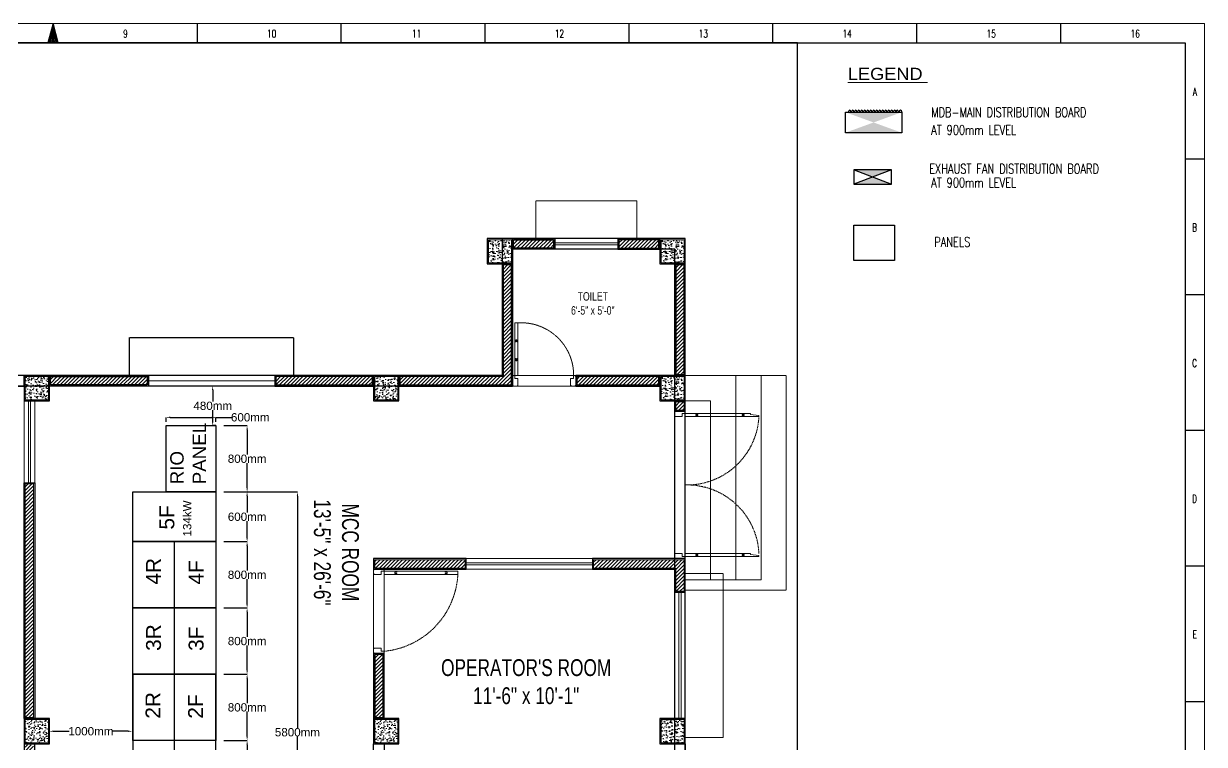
# Model space of a CAD drawing. Header units: inches. Extents: x -407333 to 282818, y 3392 to 167410.
# Drawn here: x -93995 to -79750, y 14336 to 23033 of the extents above; entities that cross this region are included whole.
import ezdxf

# ---------------------------------------------------------------- set-up
doc = ezdxf.new("R2010")
doc.units = ezdxf.units.IN
doc.header["$MEASUREMENT"] = 0
for name, pattern in [('DASH', [0.35, 0.25, -0.1]), ('DASHED', [0.75, 0.5, -0.25]), ('PHANTOMX2', [5, 2.5, -0.5, 0.5, -0.5, 0.5, -0.5])]:
    doc.linetypes.add(name, pattern=pattern)
doc.layers.get('Defpoints').update_dxf_attribs({"lineweight": 0})
for name, color, linetype in [('COLLUM', 1, 'Continuous'), ('Dimensions', 7, 'Continuous'), ('Panels', 1, 'Continuous'), ('TEG BORDER', 7, 'Continuous'), ('wall 05', 3, 'Continuous')]:
    doc.layers.add(name, color=color, linetype=linetype)
for name, color, linetype, lineweight in [('dim-8', 18, 'Continuous', 15), ('DOOR', 115, 'Continuous', 15), ('E-Legend', 7, 'Continuous', 30), ('E-MDB', 1, 'Continuous', 30), ('Glass', 142, 'Continuous', 9), ('grid', 9, 'Continuous', 13), ('HACTH', 8, 'Continuous', 9), ('Parapet', 6, 'Continuous', 15), ('Plaster Line', 5, 'Continuous', 15), ('Stair', 86, 'Continuous', 18), ('Sunshed', 5, 'Continuous', 15), ('WINDOW', 140, 'Continuous', 9)]:
    doc.layers.add(name, color=color, linetype=linetype, lineweight=lineweight)
doc.styles.get("Standard").update_dxf_attribs({"font": 'arial.ttf'})
doc.styles.add('Swiss721', font='swisscl.ttf')
doc.styles.add('TAVE1', font='ROMANS.shx', dxfattribs={"width": 0.75})
doc.styles.add('TEG BORDER', font='txt_qlt.shx', dxfattribs={"width": 0.7, "bigfont": 'hztxt.shx'})
doc.styles.add('TIMES', font='ARIALN.TTF')
doc.dimstyles.get("Standard").update_dxf_attribs({"dimtxt": 100, "dimasz": 50, "dimexe": 0.18, "dimexo": 0.0625, "dimgap": 0.09, "dimtad": 0, "dimtih": 1, "dimtoh": 1, "dimdec": 0, "dimzin": 0, "dimdsep": 46, "dimtxsty": 'Standard', "dimcen": 0.09, "dimadec": 0, "dimazin": 0, "dimtfac": 1, "dimtdec": 0, "dimtofl": 0, "dimtmove": 0, "dimatfit": 3, "dimfxl": 1, "dimtolj": 1, "dimtzin": 0, "dimarcsym": 0})
pattern_1 = [(45, (-3648009.076, -4345395.496), (-22.4506403, 22.4506403), [])]

# ---------------------------------------------------------------- blocks, each defined once
blk = doc.blocks.new('A$C0AFB10A6')
at = {"layer": 'Defpoints'}
for points in [[(0.25, 72), (0.25, 71.75), (0, 71.75), (0, 72)], [(5, 72), (5, 71.75), (4.75, 71.75), (4.75, 72)], [(0.25, 2), (0.25, 2.25), (0, 2.25), (0, 2)], [(5, 2), (5, 2.25), (4.75, 2.25), (4.75, 2)]]:
    blk.add_lwpolyline(points, close=True, dxfattribs=at)
at = {"layer": 'DOOR'}
for points in [[(5, 71), (3.5, 71), (3.5, 69.5), (0.25, 69.5), (0.25, 69.75), (0, 69.75), (0, 71.75), (0.25, 71.75), (0.25, 72), (4.75, 72), (4.75, 71.75), (5, 71.75), (5, 71)], [(10, 70.25), (10, 70), (11, 70), (11, 69.5), (5, 69.5), (5, 71), (11, 71), (11, 70.5), (10, 70.5), (10, 70.25), (10, 70.5), (11, 70.5), (11, 71), (32, 71), (32, 70.5), (33, 70.5), (33, 70), (32, 70), (32, 69.5), (11, 69.5), (40, 69.5), (40, 70), (35.99, 70.5), (35.99, 71), (32, 71)], [(5, 3), (3.5, 3), (3.5, 4.5), (0.25, 4.5), (0.25, 4.25), (0, 4.25), (0, 2.25), (0.25, 2.25), (0.25, 2), (4.75, 2), (4.75, 2.25), (5, 2.25), (5, 3)], [(10, 3.75), (10, 3.5), (11, 3.5), (11, 3), (5, 3), (5, 4.5), (11, 4.5), (11, 4), (10, 4), (10, 3.75), (10, 4), (11, 4), (11, 4.5), (32, 4.5), (32, 4), (33, 4), (33, 3.5), (32, 3.5), (32, 3), (11, 3), (40, 3), (40, 3.5), (35.99, 4), (35.99, 4.5), (32, 4.5)]]:
    blk.add_lwpolyline(points, dxfattribs=at)
at = {"layer": 'DOOR', "linetype": 'DASHED', "lineweight": 0}
for centre, start, end in [((5.83, 71.2), 268.6039, 357.1539), ((5.83, 2.8), 2.8461, 91.3961)]:
    blk.add_arc(centre, 34.21, start, end, dxfattribs=at)
at = {"layer": 'HACTH', "lineweight": 0, "ltscale": 10}
for p, q in [((0, 3.03), (0, 69.75)), ((5, 3), (5, 71))]:
    blk.add_line(p, q, dxfattribs=at)
blk = doc.blocks.new('A$C5AAA0143')
at = {"layer": 'Defpoints'}
for points in [[(-39.75, 5), (-40, 5), (-40, 4.75), (-39.75, 4.75)], [(-39.75, 0.25), (-40, 0.25), (-40, 0), (-39.75, 0)], [(0, 5), (-0.25, 5), (-0.25, 4.75), (0, 4.75)], [(0, 0.25), (-0.25, 0.25), (-0.25, 0), (0, 0)]]:
    blk.add_lwpolyline(points, close=True, dxfattribs=at)
at = {"layer": 'DOOR'}
for points in [[(-1.75, 10), (-2, 10), (-2, 11), (-2.5, 11), (-2.5, 5), (-1, 5), (-1, 11), (-1.5, 11), (-1.5, 10), (-1.75, 10), (-1.5, 10), (-1.5, 11), (-1, 11), (-1, 33.99), (-1.5, 33.99), (-1.5, 34.99), (-2, 34.99), (-2, 33.99), (-2.5, 33.99), (-2.5, 11), (-2.5, 39.99), (-1, 39.99), (-1, 33.99)], [(-39, 5), (-39, 3.5), (-37.5, 3.5), (-37.5, 0.25), (-37.75, 0.25), (-37.75, 0), (-39.75, 0), (-39.75, 0.25), (-40, 0.25), (-40, 4.75), (-39.75, 4.75), (-39.75, 5), (-39, 5)], [(-1, 5), (-1, 3.5), (-2.5, 3.5), (-2.5, 0.25), (-2.25, 0.25), (-2.25, 0), (-0.25, 0), (-0.25, 0.25), (0, 0.25), (0, 4.75), (-0.25, 4.75), (-0.25, 5), (-1, 5)]]:
    blk.add_lwpolyline(points, dxfattribs=at)
at = {"layer": 'DOOR', "linetype": 'DASHED', "lineweight": 0}
blk.add_arc((-0.49, 1.36), 38.68, 92.9729, 174.603, dxfattribs=at)
at = {"layer": 'HACTH', "lineweight": 0, "ltscale": 10}
for p, q in [((-1.5, 5), (-39, 5)), ((-2.25, 0), (-37.75, 0))]:
    blk.add_line(p, q, dxfattribs=at)
blk = doc.blocks.new('252 BORDER A2')
for p, q in [((297, 420), (297, 415)), ((334.12, 420), (334.12, 415)), ((371.25, 420), (371.25, 415)), ((408.37, 420), (408.37, 415)), ((445.5, 420), (445.5, 415)), ((482.62, 420), (482.62, 415)), ((519.75, 420), (519.75, 415)), ((556.87, 420), (556.87, 415)), ((594, 385), (589, 385)), ((594, 350), (589, 350)), ((594, 315), (589, 315)), ((594, 280), (589, 280)), ((594, 245), (589, 245))]:
    blk.add_line(p, q)
at = {"linetype": 'Continuous'}
blk.add_line((489, 415), (5, 415), dxfattribs=at)
at = {"color": 5, "lineweight": 15}
blk.add_lwpolyline([(0, 420), (594, 420), (594, 0), (0, 0)], close=True, dxfattribs=at)
blk.add_lwpolyline([(297, 420), (295.66, 415), (298.34, 415), (297, 420), (296, 415), (296.33, 415), (297, 420), (296.67, 415), (297.33, 415), (297, 420), (297.67, 415), (298, 415), (297, 420)])
blk.add_lwpolyline([(5, 415), (589, 415), (589, 5), (5, 5)], close=True)
at = {"layer": 'TEG BORDER'}
blk.add_line((489, 116), (489, 415), dxfattribs=at)
at = {"char_height": 2, "width": 2, "style": 'TEG BORDER'}
for s, insert, attachment_point in [('9', (315.05, 418.41), 1), ('\\pi2.2204e-016;10', (352.17, 418.41), 1), ('\\pi0.3;11', (389.3, 418.41), 1), ('\\pi2.2204e-016;12', (426.42, 418.41), 1), ('\\pi2.2204e-016;13', (463.55, 418.41), 1), ('\\pi-0.033333;14', (500.67, 418.41), 1), ('\\pi2.2204e-016;15', (537.8, 418.41), 1), ('\\pi0.033333;16', (574.92, 418.41), 1), ('A', (592.09, 403.39), 3), ('B', (592.09, 368.39), 3), ('C', (592.09, 333.39), 3), ('D', (592.09, 298.39), 3), ('E', (592.09, 263.39), 3)]:
    blk.add_mtext(s, dxfattribs=dict(at, insert=insert, attachment_point=attachment_point))
blk = doc.blocks.new('*D50')
at = {"layer": 'Defpoints', "color": 0, "transparency": 16777216}
for p in [(-91579, 17382), (-91579, 11582), (-90692, 11582)]:
    blk.add_point(p, dxfattribs=at)
at = {"layer": 'Dimensions', "color": 5, "lineweight": -2, "transparency": 16777216}
for p, q in [((-91579, 17382), (-90692, 17382)), ((-90692, 17332), (-90692, 14533)), ((-90692, 11632), (-90692, 14431)), ((-91578, 11582), (-90692, 11582))]:
    blk.add_line(p, q, dxfattribs=at)
at = {"layer": 'Dimensions', "color": 5, "transparency": 16777216}
for points in [[(-90700, 17332), (-90684, 17332), (-90692, 17382)], [(-90700, 11632), (-90684, 11632), (-90692, 11582)]]:
    blk.add_solid(points, dxfattribs=at)
at = {"layer": 'Dimensions', "color": 0, "transparency": 16777216, "insert": (-90692, 14482), "char_height": 100, "attachment_point": 5}
blk.add_mtext('\\A1;5800mm', dxfattribs=at)
blk = doc.blocks.new('*D51')
at = {"layer": 'Defpoints', "color": 0, "transparency": 16777216}
for p in [(-91579, 17382), (-91579, 16782), (-91299, 16782)]:
    blk.add_point(p, dxfattribs=at)
at = {"layer": 'Dimensions', "color": 5, "lineweight": -2, "transparency": 16777216}
for p, q in [((-91579, 17382), (-91299, 17382)), ((-91299, 17332), (-91299, 17133)), ((-91299, 16832), (-91299, 17031)), ((-91579, 16782), (-91299, 16782))]:
    blk.add_line(p, q, dxfattribs=at)
at = {"layer": 'Dimensions', "color": 5, "transparency": 16777216}
for points in [[(-91308, 17332), (-91291, 17332), (-91299, 17382)], [(-91308, 16832), (-91291, 16832), (-91299, 16782)]]:
    blk.add_solid(points, dxfattribs=at)
at = {"layer": 'Dimensions', "color": 0, "transparency": 16777216, "insert": (-91299, 17082), "char_height": 100, "attachment_point": 5}
blk.add_mtext('\\A1;600mm', dxfattribs=at)
blk = doc.blocks.new('*D52')
at = {"layer": 'Defpoints', "color": 0, "transparency": 16777216}
for p in [(-91579, 16782), (-91579, 15982), (-91299, 15982)]:
    blk.add_point(p, dxfattribs=at)
at = {"layer": 'Dimensions', "color": 5, "lineweight": -2, "transparency": 16777216}
for p, q in [((-91579, 16782), (-91299, 16782)), ((-91299, 16732), (-91299, 16433)), ((-91299, 16032), (-91299, 16331)), ((-91579, 15982), (-91299, 15982))]:
    blk.add_line(p, q, dxfattribs=at)
at = {"layer": 'Dimensions', "color": 5, "transparency": 16777216}
for points in [[(-91308, 16732), (-91291, 16732), (-91299, 16782)], [(-91308, 16032), (-91291, 16032), (-91299, 15982)]]:
    blk.add_solid(points, dxfattribs=at)
at = {"layer": 'Dimensions', "color": 0, "transparency": 16777216, "insert": (-91299, 16382), "char_height": 100, "attachment_point": 5}
blk.add_mtext('\\A1;800mm', dxfattribs=at)
blk = doc.blocks.new('*D53')
at = {"layer": 'Defpoints', "color": 0, "transparency": 16777216}
for p in [(-91579, 15982), (-91579, 15182), (-91299, 15182)]:
    blk.add_point(p, dxfattribs=at)
at = {"layer": 'Dimensions', "color": 5, "lineweight": -2, "transparency": 16777216}
for p, q in [((-91579, 15982), (-91299, 15982)), ((-91299, 15932), (-91299, 15633)), ((-91299, 15232), (-91299, 15531)), ((-91579, 15182), (-91299, 15182))]:
    blk.add_line(p, q, dxfattribs=at)
at = {"layer": 'Dimensions', "color": 5, "transparency": 16777216}
for points in [[(-91307, 15932), (-91291, 15932), (-91299, 15982)], [(-91307, 15232), (-91291, 15232), (-91299, 15182)]]:
    blk.add_solid(points, dxfattribs=at)
at = {"layer": 'Dimensions', "color": 0, "transparency": 16777216, "insert": (-91299, 15582), "char_height": 100, "attachment_point": 5}
blk.add_mtext('\\A1;800mm', dxfattribs=at)
blk = doc.blocks.new('*D54')
at = {"layer": 'Defpoints', "color": 0, "transparency": 16777216}
for p in [(-91579, 15182), (-91579, 14382), (-91299, 14382)]:
    blk.add_point(p, dxfattribs=at)
at = {"layer": 'Dimensions', "color": 5, "lineweight": -2, "transparency": 16777216}
for p, q in [((-91579, 15182), (-91299, 15182)), ((-91299, 15132), (-91299, 14833)), ((-91299, 14432), (-91299, 14731)), ((-91579, 14382), (-91299, 14382))]:
    blk.add_line(p, q, dxfattribs=at)
at = {"layer": 'Dimensions', "color": 5, "transparency": 16777216}
for points in [[(-91307, 15132), (-91291, 15132), (-91299, 15182)], [(-91307, 14432), (-91291, 14432), (-91299, 14382)]]:
    blk.add_solid(points, dxfattribs=at)
at = {"layer": 'Dimensions', "color": 0, "transparency": 16777216, "insert": (-91299, 14782), "char_height": 100, "attachment_point": 5}
blk.add_mtext('\\A1;800mm', dxfattribs=at)
blk = doc.blocks.new('*D55')
at = {"layer": 'Defpoints', "color": 0, "transparency": 16777216}
for p in [(-91579, 14382), (-91579, 13582), (-91299, 13582)]:
    blk.add_point(p, dxfattribs=at)
at = {"layer": 'Dimensions', "color": 5, "lineweight": -2, "transparency": 16777216}
for p, q in [((-91579, 14382), (-91299, 14382)), ((-91299, 14332), (-91299, 14033)), ((-91299, 13632), (-91299, 13931)), ((-91579, 13582), (-91299, 13582))]:
    blk.add_line(p, q, dxfattribs=at)
at = {"layer": 'Dimensions', "color": 5, "transparency": 16777216}
for points in [[(-91307, 14332), (-91290, 14332), (-91299, 14382)], [(-91307, 13632), (-91290, 13632), (-91299, 13582)]]:
    blk.add_solid(points, dxfattribs=at)
at = {"layer": 'Dimensions', "color": 0, "transparency": 16777216, "insert": (-91299, 13982), "char_height": 100, "attachment_point": 5}
blk.add_mtext('\\A1;800mm', dxfattribs=at)
blk = doc.blocks.new('*D59')
at = {"layer": 'Defpoints', "color": 0, "transparency": 16777216}
for p in [(-93684, 14494), (-92684, 14494), (-92684, 14494)]:
    blk.add_point(p, dxfattribs=at)
at = {"layer": 'Dimensions', "color": 5, "lineweight": -2, "transparency": 16777216}
for p, q in [((-93684, 14495), (-93684, 14495)), ((-93634, 14494), (-93444, 14494)), ((-92734, 14494), (-92924, 14494)), ((-92684, 14495), (-92684, 14495))]:
    blk.add_line(p, q, dxfattribs=at)
at = {"layer": 'Dimensions', "color": 5, "transparency": 16777216}
for points in [[(-93634, 14503), (-93634, 14486), (-93684, 14494)], [(-92734, 14503), (-92734, 14486), (-92684, 14494)]]:
    blk.add_solid(points, dxfattribs=at)
at = {"layer": 'Dimensions', "color": 0, "transparency": 16777216, "insert": (-93184, 14494), "char_height": 100, "attachment_point": 5}
blk.add_mtext('\\A1;1000mm', dxfattribs=at)
blk = doc.blocks.new('*D67')
at = {"layer": 'Defpoints', "color": 0, "transparency": 16777216}
for p in [(-91714, 18660), (-90966, 18660), (-91676, 18182)]:
    blk.add_point(p, dxfattribs=at)
at = {"layer": 'Dimensions', "color": 5, "lineweight": -2, "transparency": 16777216}
for p, q in [((-90966, 18660), (-91715, 18660)), ((-91714, 18610), (-91714, 18472)), ((-91714, 18232), (-91714, 18370)), ((-91676, 18182), (-91715, 18182))]:
    blk.add_line(p, q, dxfattribs=at)
at = {"layer": 'Dimensions', "color": 5, "transparency": 16777216}
for points in [[(-91723, 18610), (-91706, 18610), (-91714, 18660)], [(-91723, 18232), (-91706, 18232), (-91714, 18182)]]:
    blk.add_solid(points, dxfattribs=at)
at = {"layer": 'Dimensions', "color": 0, "transparency": 16777216, "insert": (-91714, 18421), "char_height": 100, "attachment_point": 5}
blk.add_mtext('\\A1;480mm', dxfattribs=at)
blk = doc.blocks.new('*D64')
at = {"layer": 'Defpoints', "color": 0, "transparency": 16777216}
for p in [(-92276, 18282), (-92276, 18228), (-91676, 18228)]:
    blk.add_point(p, dxfattribs=at)
at = {"layer": 'Dimensions', "color": 5, "lineweight": -2, "transparency": 16777216}
for p, q in [((-92276, 18228), (-92276, 18282)), ((-92226, 18282), (-91726, 18282)), ((-91676, 18228), (-91676, 18282)), ((-91676, 18282), (-91487, 18282))]:
    blk.add_line(p, q, dxfattribs=at)
at = {"layer": 'Dimensions', "color": 5, "transparency": 16777216}
for points in [[(-92226, 18291), (-92226, 18274), (-92276, 18282)], [(-91726, 18291), (-91726, 18274), (-91676, 18282)]]:
    blk.add_solid(points, dxfattribs=at)
at = {"layer": 'Dimensions', "color": 0, "transparency": 16777216, "insert": (-91261, 18282), "char_height": 100, "attachment_point": 5}
blk.add_mtext('\\A1;600mm', dxfattribs=at)
blk = doc.blocks.new('*D65')
at = {"layer": 'Defpoints', "color": 0, "transparency": 16777216}
for p in [(-91579, 18182), (-91579, 17382), (-91299, 17382)]:
    blk.add_point(p, dxfattribs=at)
at = {"layer": 'Dimensions', "color": 5, "lineweight": -2, "transparency": 16777216}
for p, q in [((-91579, 18182), (-91299, 18182)), ((-91299, 18132), (-91299, 17833)), ((-91299, 17432), (-91299, 17731)), ((-91579, 17382), (-91299, 17382))]:
    blk.add_line(p, q, dxfattribs=at)
at = {"layer": 'Dimensions', "color": 5, "transparency": 16777216}
for points in [[(-91307, 18132), (-91291, 18132), (-91299, 18182)], [(-91307, 17432), (-91291, 17432), (-91299, 17382)]]:
    blk.add_solid(points, dxfattribs=at)
at = {"layer": 'Dimensions', "color": 0, "transparency": 16777216, "insert": (-91299, 17782), "char_height": 100, "attachment_point": 5}
blk.add_mtext('\\A1;800mm', dxfattribs=at)

msp = doc.modelspace()

# ---------------------------------------------------------------- hatches: boundary and pattern name
h = msp.add_hatch(color=252)
h.dxf.hatch_style = 1
h.paths.add_polyline_path([(-83524.6, 21267.5), (-83976.6, 21267.5), (-83751, 21181.3)])
h.paths.add_polyline_path([(-83751, 21181.3), (-83978.4, 21094.8), (-83524.6, 21094.8)])
at = {"layer": 'HACTH', "lineweight": 0}
h = msp.add_hatch(dxfattribs=at)
h.set_pattern_fill('ANSI31', color=256, scale=254, style=0)
h.set_pattern_definition(pattern_1)
h.paths.add_polyline_path([(-86026.1, 18469.7), (-86127.7, 18469.7), (-86127.7, 18368.1), (-86026.1, 18368.1)])
h.paths.add_polyline_path([(-86026.1, 20120.7), (-86127.7, 20120.7), (-86127.7, 18799.9), (-86026.1, 18799.9)])
h.paths.add_polyline_path([(-86813.5, 20323.9), (-86330.9, 20323.9), (-86330.9, 20425.5), (-86813.5, 20425.5)])
h.paths.add_polyline_path([(-88083.5, 20425.5), (-88083.5, 20323.9), (-87600.9, 20323.9), (-87600.9, 20425.5)])
h.paths.add_polyline_path([(-88108.9, 20120.7), (-88210.5, 20120.7), (-88210.5, 18774.5), (-89455.1, 18774.5), (-89455.1, 18672.9), (-88108.9, 18672.9)])
h = msp.add_hatch(dxfattribs=at)
h.set_pattern_fill('AR-CONC', color=256, scale=12.7, style=0)
h.set_pattern_definition([(50, (-3532265.36, -4370798.36), (91.0920432, -7.9695211), [9.525, -104.775]), (355, (-3532265.36, -4370798.36), (-17.6214194, 95.528401), [7.62, -83.82]), (100.4514, (-3532257.77, -4370799.03), (73.4706915, 87.5588218), [8.0950041, -89.0450482]), (46.1842, (-3532265.36, -4370772.96), (135.5396132, -21.0209148), [14.2875, -157.1625]), (96.6356, (-3532254.07, -4370774.71), (118.7021636, 123.7129696), [12.1425066, -133.567551]), (351.1842, (-3532265.36, -4370772.96), (118.702067, 123.7130623), [11.43, -125.73]), (21, (-3532252.66, -4370779.31), (75.8071956, -51.1325991), [9.525, -104.775]), (326, (-3532252.66, -4370779.31), (30.9010472, 92.0940557), [7.62, -83.82]), (71.4514, (-3532246.34, -4370783.57), (106.7082738, 40.9613731), [8.0950041, -89.0450482]), (37.5, (-3532265.36, -4370798.362), (1.54430163, 42.27751944), [0, -82.804, 0, -85.09, 0, -84.1375]), (7.5, (-3532265.36, -4370798.362), (33.40983126, 50.0902874), [0, -48.514, 0, -80.899, 0, -32.0675]), (327.5, (-3532293.68, -4370798.362), (67.7954494, -2.8644687), [0, -31.75, 0, -99.06, 0, -131.445]), (317.5, (-3532306.38, -4370798.36), (74.0646435, 12.71333276), [0, -41.275, 0, -65.786, 0, -93.345])])
h.paths.add_polyline_path([(-88388.3, 20146.1), (-88108.9, 20146.1), (-88108.9, 20425.5), (-88388.3, 20425.5)])
h = msp.add_hatch(dxfattribs=at)
h.set_pattern_fill('AR-CONC', color=256, scale=12.7, style=0)
h.set_pattern_definition([(50, (-3530182.56, -4370798.36), (91.0920432, -7.9695211), [9.525, -104.775]), (355, (-3530182.56, -4370798.36), (-17.6214194, 95.528401), [7.62, -83.82]), (100.4514, (-3530174.97, -4370799.03), (73.4706915, 87.5588218), [8.0950041, -89.0450482]), (46.1842, (-3530182.56, -4370772.96), (135.5396132, -21.0209148), [14.2875, -157.1625]), (96.6356, (-3530171.27, -4370774.71), (118.7021636, 123.7129696), [12.1425066, -133.567551]), (351.1842, (-3530182.56, -4370772.96), (118.702067, 123.7130623), [11.43, -125.73]), (21, (-3530169.86, -4370779.31), (75.8071956, -51.1325991), [9.525, -104.775]), (326, (-3530169.86, -4370779.31), (30.9010472, 92.0940557), [7.62, -83.82]), (71.4514, (-3530163.54, -4370783.57), (106.7082738, 40.9613731), [8.0950041, -89.0450482]), (37.5, (-3530182.56, -4370798.362), (1.54430163, 42.27751944), [0, -82.804, 0, -85.09, 0, -84.1375]), (7.5, (-3530182.56, -4370798.362), (33.40983126, 50.0902874), [0, -48.514, 0, -80.899, 0, -32.0675]), (327.5, (-3530210.88, -4370798.362), (67.7954494, -2.8644687), [0, -31.75, 0, -99.06, 0, -131.445]), (317.5, (-3530223.58, -4370798.36), (74.0646435, 12.71333276), [0, -41.275, 0, -65.786, 0, -93.345])])
h.paths.add_polyline_path([(-86305.5, 20146.1), (-86026.1, 20146.1), (-86026.1, 20425.5), (-86305.5, 20425.5)])
h = msp.add_hatch(dxfattribs=at)
h.set_pattern_fill('AR-CONC', color=256, scale=12.7, style=0)
h.set_pattern_definition([(50, (-3670367.316, -4345497.096), (91.0920432, -7.9695211), [9.525, -104.775]), (355, (-3670367.32, -4345497.1), (-17.6214194, 95.528401), [7.62, -83.82]), (100.4514, (-3670359.725, -4345497.76), (73.4706915, 87.5588218), [8.0950041, -89.0450482]), (46.1842, (-3670367.32, -4345471.7), (135.5396132, -21.0209148), [14.2875, -157.1625]), (96.6356, (-3670356.02, -4345473.45), (118.7021636, 123.7129696), [12.1425066, -133.567551]), (351.1842, (-3670367.32, -4345471.7), (118.702067, 123.7130623), [11.43, -125.73]), (21, (-3670354.616, -4345478.046), (75.8071956, -51.1325991), [9.525, -104.775]), (326, (-3670354.62, -4345478.05), (30.9010472, 92.0940557), [7.62, -83.82]), (71.4514, (-3670348.3, -4345482.31), (106.7082738, 40.9613731), [8.0950041, -89.0450482]), (37.5, (-3670367.316, -4345497.096), (1.54430163, 42.27751944), [0, -82.804, 0, -85.09, 0, -84.1375]), (7.5, (-3670367.316, -4345497.096), (33.40983126, 50.0902874), [0, -48.514, 0, -80.899, 0, -32.0675]), (327.5, (-3670395.637, -4345497.096), (67.7954494, -2.86446871), [0, -31.75, 0, -99.06, 0, -131.445]), (317.5, (-3670408.337, -4345497.096), (74.0646435, 12.71333276), [0, -41.275, 0, -65.786, 0, -93.345])])
h.paths.add_polyline_path([(-93836.6, 18660.2), (-93836.6, 18774.5), (-93976.3, 18774.5), (-93976.3, 18660.2)])
h.paths.add_polyline_path([(-93696.9, 18660.2), (-93696.9, 18774.5), (-93836.6, 18774.5), (-93836.6, 18660.2)])
h.paths.add_polyline_path([(-93836.6, 18495.1), (-93696.9, 18495.1), (-93696.9, 18660.2), (-93836.6, 18660.2)])
h.paths.add_polyline_path([(-93976.3, 18495.1), (-93836.6, 18495.1), (-93836.6, 18660.2), (-93976.3, 18660.2)])
h = msp.add_hatch(dxfattribs=at)
h.set_pattern_fill('ANSI31', color=256, scale=254, style=0)
h.set_pattern_definition(pattern_1)
h.paths.add_polyline_path([(-89785.3, 18774.5), (-90953.7, 18774.5), (-90953.7, 18672.9), (-89785.3, 18672.9)])
h.paths.add_polyline_path([(-93671.5, 18672.9), (-92503.1, 18672.9), (-92503.1, 18774.5), (-93671.5, 18774.5)])
h = msp.add_hatch(dxfattribs=at)
h.set_pattern_fill('AR-CONC', color=256, scale=12.7, style=0)
h.set_pattern_definition([(50, (-3529445.96, -4372449.36), (91.0920432, -7.9695211), [9.525, -104.775]), (355, (-3529445.96, -4372449.36), (-17.6214194, 95.528401), [7.62, -83.82]), (100.4514, (-3529438.37, -4372450.03), (73.4706915, 87.5588218), [8.0950041, -89.0450482]), (46.1842, (-3529445.96, -4372423.96), (135.5396132, -21.0209148), [14.2875, -157.1625]), (96.6356, (-3529434.67, -4372425.71), (118.7021636, 123.7129696), [12.1425066, -133.567551]), (351.1842, (-3529445.96, -4372423.96), (118.702067, 123.7130623), [11.43, -125.73]), (21, (-3529433.26, -4372430.31), (75.8071956, -51.1325991), [9.525, -104.775]), (326, (-3529433.26, -4372430.31), (30.9010472, 92.0940557), [7.62, -83.82]), (71.4514, (-3529426.94, -4372434.57), (106.7082738, 40.9613731), [8.0950041, -89.0450482]), (37.5, (-3529445.96, -4372449.362), (1.54430163, 42.27751944), [0, -82.804, 0, -85.09, 0, -84.1375]), (7.5, (-3529445.96, -4372449.362), (33.40983126, 50.0902874), [0, -48.514, 0, -80.899, 0, -32.0675]), (327.5, (-3529474.28, -4372449.362), (67.7954494, -2.8644687), [0, -31.75, 0, -99.06, 0, -131.445]), (317.5, (-3529486.98, -4372449.36), (74.0646435, 12.71333276), [0, -41.275, 0, -65.786, 0, -93.345])])
h.paths.add_polyline_path([(-89759.9, 18774.5), (-89759.9, 18495.1), (-89480.5, 18495.1), (-89480.5, 18774.5)])
h = msp.add_hatch(dxfattribs=at)
h.set_pattern_fill('ANSI31', color=256, scale=254, style=0)
h.set_pattern_definition([(45, (-3678673.116, -4345497.096), (-22.4506403, 22.4506403), [])])
h.paths.add_polyline_path([(-86330.9, 18774.5), (-87321.5, 18774.5), (-87321.5, 18672.9), (-86330.9, 18672.9)])
h = msp.add_hatch(dxfattribs=at)
h.set_pattern_fill('AR-CONC', color=256, scale=12.7, style=0)
h.set_pattern_definition([(50, (-3530182.56, -4372449.36), (91.0920432, -7.9695211), [9.525, -104.775]), (355, (-3530182.56, -4372449.36), (-17.6214194, 95.528401), [7.62, -83.82]), (100.4514, (-3530174.97, -4372450.03), (73.4706915, 87.5588218), [8.0950041, -89.0450482]), (46.1842, (-3530182.56, -4372423.96), (135.5396132, -21.0209148), [14.2875, -157.1625]), (96.6356, (-3530171.27, -4372425.71), (118.7021636, 123.7129696), [12.1425066, -133.567551]), (351.1842, (-3530182.56, -4372423.96), (118.702067, 123.7130623), [11.43, -125.73]), (21, (-3530169.86, -4372430.31), (75.8071956, -51.1325991), [9.525, -104.775]), (326, (-3530169.86, -4372430.31), (30.9010472, 92.0940557), [7.62, -83.82]), (71.4514, (-3530163.54, -4372434.57), (106.7082738, 40.9613731), [8.0950041, -89.0450482]), (37.5, (-3530182.56, -4372449.362), (1.54430163, 42.27751944), [0, -82.804, 0, -85.09, 0, -84.1375]), (7.5, (-3530182.56, -4372449.362), (33.40983126, 50.0902874), [0, -48.514, 0, -80.899, 0, -32.0675]), (327.5, (-3530210.88, -4372449.362), (67.7954494, -2.8644687), [0, -31.75, 0, -99.06, 0, -131.445]), (317.5, (-3530223.58, -4372449.36), (74.0646435, 12.71333276), [0, -41.275, 0, -65.786, 0, -93.345])])
h.paths.add_polyline_path([(-86305.5, 18495.1), (-86026.1, 18495.1), (-86026.1, 18774.5), (-86305.5, 18774.5)])
h = msp.add_hatch(dxfattribs=at)
h.set_pattern_fill('ANSI31', color=256, scale=254, style=0)
h.set_pattern_definition(pattern_1)
h.paths.add_polyline_path([(-93874.7, 17479.1), (-93976.3, 17479.1), (-93976.3, 14659.7), (-93874.7, 14659.7)])
h.paths.add_polyline_path([(-93976.3, 11764.1), (-93874.7, 11764.1), (-93874.7, 14329.5), (-93976.3, 14329.5)])
h = msp.add_hatch(dxfattribs=at)
h.set_pattern_fill('ANSI31', color=256, scale=254, style=0)
h.set_pattern_definition(pattern_1)
h.paths.add_polyline_path([(-89658.3, 15421.7), (-89759.9, 15421.7), (-89759.9, 14659.7), (-89658.3, 14659.7)])
h.paths.add_polyline_path([(-88667.7, 16463.1), (-88667.7, 16564.7), (-89759.9, 16564.7), (-89759.9, 16463.1)])
h.paths.add_polyline_path([(-87118.3, 16564.7), (-87118.3, 16463.1), (-86127.7, 16463.1), (-86127.7, 16183.7), (-86026.1, 16183.7), (-86026.1, 16564.7)])
h = msp.add_hatch(dxfattribs=at)
h.set_pattern_fill('AR-CONC', color=256, scale=12.7, style=0)
h.set_pattern_definition([(50, (-3533662.36, -4368029.76), (91.0920432, -7.9695211), [9.525, -104.775]), (355, (-3533662.36, -4368029.76), (-17.6214194, 95.528401), [7.62, -83.82]), (100.4514, (-3533654.77, -4368030.43), (73.4706915, 87.5588218), [8.0950041, -89.0450482]), (46.1842, (-3533662.36, -4368004.36), (135.5396132, -21.0209148), [14.2875, -157.1625]), (96.6356, (-3533651.07, -4368006.11), (118.7021636, 123.7129696), [12.1425066, -133.567551]), (351.1842, (-3533662.36, -4368004.36), (118.702067, 123.7130623), [11.43, -125.73]), (21, (-3533649.66, -4368010.71), (75.8071956, -51.1325991), [9.525, -104.775]), (326, (-3533649.66, -4368010.71), (30.9010472, 92.0940557), [7.62, -83.82]), (71.4514, (-3533643.34, -4368014.97), (106.7082738, 40.9613731), [8.0950041, -89.0450482]), (37.5, (-3533662.36, -4368029.762), (1.54430163, 42.27751944), [0, -82.804, 0, -85.09, 0, -84.1375]), (7.5, (-3533662.36, -4368029.762), (33.40983126, 50.0902874), [0, -48.514, 0, -80.899, 0, -32.0675]), (327.5, (-3533690.68, -4368029.762), (67.7954494, -2.8644687), [0, -31.75, 0, -99.06, 0, -131.445]), (317.5, (-3533703.38, -4368029.76), (74.0646435, 12.71333276), [0, -41.275, 0, -65.786, 0, -93.345])])
h.paths.add_polyline_path([(-93696.9, 14634.3), (-93976.3, 14634.3), (-93976.3, 14354.9), (-93696.9, 14354.9)])
h = msp.add_hatch(dxfattribs=at)
h.set_pattern_fill('AR-CONC', color=256, scale=12.7, style=0)
h.set_pattern_definition([(50, (-3529445.96, -4368029.76), (91.0920432, -7.9695211), [9.525, -104.775]), (355, (-3529445.96, -4368029.76), (-17.6214194, 95.528401), [7.62, -83.82]), (100.4514, (-3529438.37, -4368030.43), (73.4706915, 87.5588218), [8.0950041, -89.0450482]), (46.1842, (-3529445.96, -4368004.36), (135.5396132, -21.0209148), [14.2875, -157.1625]), (96.6356, (-3529434.67, -4368006.11), (118.7021636, 123.7129696), [12.1425066, -133.567551]), (351.1842, (-3529445.96, -4368004.36), (118.702067, 123.7130623), [11.43, -125.73]), (21, (-3529433.26, -4368010.71), (75.8071956, -51.1325991), [9.525, -104.775]), (326, (-3529433.26, -4368010.71), (30.9010472, 92.0940557), [7.62, -83.82]), (71.4514, (-3529426.94, -4368014.97), (106.7082738, 40.9613731), [8.0950041, -89.0450482]), (37.5, (-3529445.96, -4368029.762), (1.54430163, 42.27751944), [0, -82.804, 0, -85.09, 0, -84.1375]), (7.5, (-3529445.96, -4368029.762), (33.40983126, 50.0902874), [0, -48.514, 0, -80.899, 0, -32.0675]), (327.5, (-3529474.28, -4368029.762), (67.7954494, -2.8644687), [0, -31.75, 0, -99.06, 0, -131.445]), (317.5, (-3529486.98, -4368029.76), (74.0646435, 12.71333276), [0, -41.275, 0, -65.786, 0, -93.345])])
h.paths.add_polyline_path([(-89480.5, 14634.3), (-89759.9, 14634.3), (-89759.9, 14354.9), (-89480.5, 14354.9)])
h = msp.add_hatch(dxfattribs=at)
h.set_pattern_fill('AR-CONC', color=256, scale=12.7, style=0)
h.set_pattern_definition([(50, (-3530182.56, -4368029.76), (91.0920432, -7.9695211), [9.525, -104.775]), (355, (-3530182.56, -4368029.76), (-17.6214194, 95.528401), [7.62, -83.82]), (100.4514, (-3530174.97, -4368030.43), (73.4706915, 87.5588218), [8.0950041, -89.0450482]), (46.1842, (-3530182.56, -4368004.36), (135.5396132, -21.0209148), [14.2875, -157.1625]), (96.6356, (-3530171.27, -4368006.11), (118.7021636, 123.7129696), [12.1425066, -133.567551]), (351.1842, (-3530182.56, -4368004.36), (118.702067, 123.7130623), [11.43, -125.73]), (21, (-3530169.86, -4368010.71), (75.8071956, -51.1325991), [9.525, -104.775]), (326, (-3530169.86, -4368010.71), (30.9010472, 92.0940557), [7.62, -83.82]), (71.4514, (-3530163.54, -4368014.97), (106.7082738, 40.9613731), [8.0950041, -89.0450482]), (37.5, (-3530182.56, -4368029.762), (1.54430163, 42.27751944), [0, -82.804, 0, -85.09, 0, -84.1375]), (7.5, (-3530182.56, -4368029.762), (33.40983126, 50.0902874), [0, -48.514, 0, -80.899, 0, -32.0675]), (327.5, (-3530210.88, -4368029.762), (67.7954494, -2.8644687), [0, -31.75, 0, -99.06, 0, -131.445]), (317.5, (-3530223.58, -4368029.76), (74.0646435, 12.71333276), [0, -41.275, 0, -65.786, 0, -93.345])])
h.paths.add_polyline_path([(-86305.5, 14354.9), (-86026.1, 14354.9), (-86026.1, 14634.3), (-86305.5, 14634.3)])
at = {"layer": 'Panels'}
h = msp.add_hatch(color=256, dxfattribs=at)
h.dxf.hatch_style = 1
h.paths.add_polyline_path([(-83741.3, 21840.2), (-84080.6, 21716.9), (-83401.9, 21716.9)])
h.paths.add_polyline_path([(-84080.6, 21963.6), (-83741.3, 21840.2), (-83401.9, 21963.6)])

# ---------------------------------------------------------------- linework, layer by layer
at = {"color": 252}
for p, q in [((-83524.6, 21267.5), (-83978.4, 21094.8)), ((-83976.6, 21267.5), (-83524.6, 21094.8))]:
    msp.add_line(p, q, dxfattribs=at)
msp.add_line((-92175.8, 13582.3), (-92175.8, 16781.7))
msp.add_lwpolyline([(-83524.6, 21267.5), (-83978.4, 21267.5), (-83978.4, 21094.8), (-83524.6, 21094.8)], close=True, dxfattribs=at)
for points in [[(-83978.4, 20601.6), (-83488.1, 20601.6), (-83488.1, 20175.9), (-83978.4, 20175.9)], [(-91675.8, 17382.3), (-92275.8, 17382.3), (-92275.8, 18182.3), (-91675.8, 18182.3)], [(-92675.8, 17382.3), (-91675.8, 17382.3), (-91675.8, 16782.3), (-92675.8, 16782.3)], [(-92675.8, 16782.3), (-91675.8, 16782.3), (-91675.8, 15982.3), (-92675.8, 15982.3)], [(-92675.8, 15982.3), (-91675.8, 15982.3), (-91675.8, 15182.3), (-92675.8, 15182.3)], [(-92675.8, 13582.3), (-91675.8, 13582.3), (-91675.8, 15182.3), (-92675.8, 15182.3)], [(-92675.8, 15182.3), (-91675.8, 15182.3), (-91675.8, 14382.3), (-92675.8, 14382.3)]]:
    msp.add_lwpolyline(points, close=True)
at = {"layer": 'COLLUM', "linetype": 'Continuous', "ltscale": 10}
for points in [[(-88401, 20133.4), (-88096.2, 20133.4), (-88096.2, 20438.2), (-88401, 20438.2)], [(-86318.2, 20133.4), (-86013.4, 20133.4), (-86013.4, 20438.2), (-86318.2, 20438.2)], [(-93989, 18482.4), (-93684.2, 18482.4), (-93684.2, 18787.2), (-93989, 18787.2)], [(-89772.6, 18482.4), (-89467.8, 18482.4), (-89467.8, 18787.2), (-89772.6, 18787.2)], [(-86318.2, 18482.4), (-86013.4, 18482.4), (-86013.4, 18787.2), (-86318.2, 18787.2)], [(-93989, 14342.2), (-93684.2, 14342.2), (-93684.2, 14647), (-93989, 14647)], [(-89772.6, 14342.2), (-89467.8, 14342.2), (-89467.8, 14647), (-89772.6, 14647)], [(-86318.2, 14342.2), (-86013.4, 14342.2), (-86013.4, 14647), (-86318.2, 14647)]]:
    msp.add_lwpolyline(points, close=True, dxfattribs=at)
at = {"layer": 'Defpoints'}
for points in [[(-88096.2, 18787.2), (-88089.8, 18787.2), (-88089.8, 18780.9), (-88096.2, 18780.9)], [(-88096.2, 18666.6), (-88089.8, 18666.6), (-88089.8, 18660.2), (-88096.2, 18660.2)], [(-87340.5, 18787.2), (-87334.2, 18787.2), (-87334.2, 18780.9), (-87340.5, 18780.9)], [(-87340.5, 18787.2), (-87334.2, 18787.2), (-87334.2, 18780.9), (-87340.5, 18780.9)], [(-87340.5, 18666.6), (-87334.2, 18666.6), (-87334.2, 18660.2), (-87340.5, 18660.2)]]:
    msp.add_lwpolyline(points, close=True, dxfattribs=at)
at = {"layer": 'DOOR'}
for points in [[(-88051.7, 18965), (-88045.4, 18965), (-88045.4, 18990.4), (-88032.7, 18990.4), (-88032.7, 18787.2), (-88070.8, 18787.2), (-88070.8, 18990.4), (-88058.1, 18990.4), (-88058.1, 18965), (-88051.7, 18965), (-88058.1, 18965), (-88058.1, 18990.4), (-88070.8, 18990.4), (-88070.8, 19193.6), (-88058.1, 19193.6), (-88058.1, 19219), (-88045.4, 19219), (-88045.4, 19193.6), (-88032.7, 19193.6), (-88032.7, 18990.4), (-88032.7, 19422.2), (-88070.8, 19422.2), (-88070.8, 19193.6)], [(-88070.8, 18787.2), (-88070.8, 18749.1), (-88032.7, 18749.1), (-88032.7, 18666.6), (-88039, 18666.6), (-88039, 18660.2), (-88089.8, 18660.2), (-88089.8, 18666.6), (-88096.2, 18666.6), (-88096.2, 18780.9), (-88089.8, 18780.9), (-88089.8, 18787.2), (-88070.8, 18787.2)], [(-87359.6, 18787.2), (-87359.6, 18749.1), (-87397.7, 18749.1), (-87397.7, 18666.6), (-87391.3, 18666.6), (-87391.3, 18660.2), (-87340.5, 18660.2), (-87340.5, 18666.6), (-87334.2, 18666.6), (-87334.2, 18780.9), (-87340.5, 18780.9), (-87340.5, 18787.2), (-87359.6, 18787.2)]]:
    msp.add_lwpolyline(points, dxfattribs=at)
at = {"layer": 'DOOR', "linetype": 'DASHED'}
msp.add_arc((-87993.8, 18789.2), 634.2, 359.81918, 93.5175, dxfattribs=at)
at = {"layer": 'Glass'}
for points in [[(-87588.2, 20387.4), (-86826.2, 20387.4)], [(-87588.2, 20362), (-86826.2, 20362)], [(-93938.2, 17491.8), (-93938.2, 18482.4)], [(-93912.8, 17491.8), (-93912.8, 18482.4)], [(-87131, 16526.6), (-88655, 16526.6)], [(-87131, 16501.2), (-88655, 16501.2)], [(-86089.6, 16171), (-86089.6, 14647)], [(-86064.2, 16171), (-86064.2, 14647)]]:
    msp.add_lwpolyline(points, dxfattribs=at)
at = {"layer": 'Glass', "ltscale": 10}
msp.add_lwpolyline([(-92490.4, 18787.2), (-90966.4, 18787.2), (-90966.4, 18723.7), (-92490.4, 18723.7)], close=True, dxfattribs=at)
at = {"layer": 'grid', "linetype": 'PHANTOMX2', "ltscale": 0.2}
msp.add_lwpolyline([(-86140.4, 14342.2), (-86140.4, 16399.6)], dxfattribs=at)
at = {"layer": 'HACTH', "ltscale": 10}
for p, q in [((-88058.1, 18787.2), (-87359.6, 18787.2)), ((-88039, 18660.2), (-87391.3, 18660.2))]:
    msp.add_line(p, q, dxfattribs=at)
at = {"layer": 'Panels'}
msp.add_lwpolyline([(-83401.9, 21716.9), (-84080.6, 21716.9), (-84080.6, 21963.6), (-83401.9, 21963.6)], close=True, dxfattribs=at)
for points in [[(-84015.8, 21963.6), (-84015.8, 21972.1, 1), (-84044.7, 21972.1), (-84044.7, 21963.6)], [(-83979.9, 21963.6), (-83979.9, 21972.1, 1), (-84008.7, 21972.1), (-84008.7, 21963.6)], [(-83943.6, 21963.6), (-83943.6, 21972.1, 1), (-83972.5, 21972.1), (-83972.5, 21963.6)], [(-83907.3, 21963.6), (-83907.3, 21972.1, 1), (-83936.2, 21972.1), (-83936.2, 21963.6)], [(-83871.4, 21963.6), (-83871.4, 21972.1, 1), (-83900.3, 21972.1), (-83900.3, 21963.6)], [(-83835.1, 21963.6), (-83835.1, 21972.1, 1), (-83864, 21972.1), (-83864, 21963.6)], [(-83799.2, 21963.6), (-83799.2, 21972.1, 1), (-83828.1, 21972.1), (-83828.1, 21963.6)], [(-83762.9, 21963.6), (-83762.9, 21972.1, 1), (-83791.8, 21972.1), (-83791.8, 21963.6)], [(-83727, 21963.6), (-83727, 21972.1, 1), (-83755.9, 21972.1), (-83755.9, 21963.6)], [(-83690.7, 21963.6), (-83690.7, 21972.1, 1), (-83719.6, 21972.1), (-83719.6, 21963.6)], [(-83654.8, 21963.6), (-83654.8, 21972.1, 1), (-83683.7, 21972.1), (-83683.7, 21963.6)], [(-83618.2, 21963.6), (-83618.2, 21972.1, 1), (-83647.1, 21972.1), (-83647.1, 21963.6)], [(-83582.3, 21963.6), (-83582.3, 21972.1, 1), (-83611.1, 21972.1), (-83611.1, 21963.6)], [(-83546.3, 21963.6), (-83546.3, 21972.1, 1), (-83575.2, 21972.1), (-83575.2, 21963.6)], [(-83510.2, 21963.6), (-83510.2, 21972.1, 1), (-83539.1, 21972.1), (-83539.1, 21963.6)], [(-83474.1, 21963.6), (-83474.1, 21972.1, 1), (-83503, 21972.1), (-83503, 21963.6)], [(-83438.8, 21963.6), (-83438.8, 21972.1, 1), (-83467.7, 21972.1), (-83467.7, 21963.6)], [(-83401.9, 21963.6), (-83401.9, 21972.1, 1), (-83430.8, 21972.1), (-83430.8, 21963.6)]]:
    msp.add_lwpolyline(points, format="xyb", dxfattribs=at)
at = {"layer": 'Parapet', "color": 252, "lineweight": -3}
for points in [[(-106536.6, 10456), (-86013.4, 10456), (-86013.4, 20438.2), (-88223.2, 20438.2), (-88223.2, 18787.2), (-106536.6, 18787.2)], [(-106409.6, 10583), (-86140.4, 10583), (-86140.4, 20311.2), (-88096.2, 20311.2), (-88096.2, 18660.2), (-106409.6, 18660.2)]]:
    msp.add_lwpolyline(points, close=True, dxfattribs=at)
at = {"layer": 'Plaster Line'}
for points in [[(-88388.3, 20146.1), (-88108.9, 20146.1), (-88108.9, 20425.5), (-88388.3, 20425.5)], [(-86305.5, 20146.1), (-86026.1, 20146.1), (-86026.1, 20425.5), (-86305.5, 20425.5)], [(-93976.3, 18495.1), (-93696.9, 18495.1), (-93696.9, 18774.5), (-93976.3, 18774.5)], [(-89759.9, 18495.1), (-89480.5, 18495.1), (-89480.5, 18774.5), (-89759.9, 18774.5)], [(-86305.5, 18495.1), (-86026.1, 18495.1), (-86026.1, 18774.5), (-86305.5, 18774.5)], [(-86026.1, 18469.7), (-86127.7, 18469.7), (-86127.7, 18368.1), (-86026.1, 18368.1)], [(-93874.7, 14659.7), (-93976.3, 14659.7), (-93976.3, 17479.1), (-93874.7, 17479.1)], [(-88667.7, 16564.7), (-89759.9, 16564.7), (-89759.9, 16463.1), (-88667.7, 16463.1)], [(-87118.3, 16564.7), (-87118.3, 16463.1), (-86127.7, 16463.1), (-86127.7, 16183.7), (-86026.1, 16183.7), (-86026.1, 16564.7)], [(-93976.3, 14354.9), (-93696.9, 14354.9), (-93696.9, 14634.3), (-93976.3, 14634.3)], [(-89759.9, 14354.9), (-89480.5, 14354.9), (-89480.5, 14634.3), (-89759.9, 14634.3)], [(-86305.5, 14354.9), (-86026.1, 14354.9), (-86026.1, 14634.3), (-86305.5, 14634.3)]]:
    msp.add_lwpolyline(points, close=True, dxfattribs=at)
at = {"layer": 'Plaster Line', "color": 252, "lineweight": -3}
for points in [[(-87600.9, 20323.9), (-88083.5, 20323.9), (-88083.5, 20425.5), (-87600.9, 20425.5), (-87600.9, 20323.9)], [(-86813.5, 20323.9), (-86330.9, 20323.9), (-86330.9, 20425.5), (-86813.5, 20425.5), (-86813.5, 20323.9)], [(-88108.9, 20120.7), (-88210.5, 20120.7), (-88210.5, 18774.5), (-89455.1, 18774.5), (-89455.1, 18672.9), (-88108.9, 18672.9)], [(-86026.1, 20120.7), (-86127.7, 20120.7), (-86127.7, 18799.9), (-86026.1, 18799.9)], [(-93671.5, 18774.5), (-92503.1, 18774.5), (-92503.1, 18672.9), (-93671.5, 18672.9)], [(-89785.3, 18774.5), (-90953.7, 18774.5), (-90953.7, 18672.9), (-89785.3, 18672.9)], [(-86330.9, 18774.5), (-87321.5, 18774.5), (-87321.5, 18672.9), (-86330.9, 18672.9)], [(-89658.3, 15421.7), (-89759.9, 15421.7), (-89759.9, 14659.7), (-89658.3, 14659.7)]]:
    msp.add_lwpolyline(points, close=True, dxfattribs=at)
at = {"layer": 'Stair', "linetype": 'Continuous', "ltscale": 10}
for points in [[(-86013.1, 16323.4), (-85403.5, 16323.4), (-85403.5, 18787.2), (-86013.4, 18787.2)], [(-86013.1, 16323.4), (-85098.7, 16323.4), (-85098.7, 18787.2), (-86013.4, 18787.2)], [(-86013.1, 16323.4), (-86013.1, 16323.4), (-85708.3, 16323.4), (-85708.3, 18482.4), (-85708.3, 18482.4), (-86013.4, 18482.4)]]:
    msp.add_lwpolyline(points, dxfattribs=at)
at = {"layer": 'Sunshed', "linetype": 'DASH'}
for points in [[(-87588.2, 20438.2), (-87816.8, 20438.2), (-87816.8, 20895.4), (-86597.6, 20895.4), (-86597.6, 20895.4), (-86597.6, 20438.2), (-86826.2, 20438.2)], [(-86013.4, 16196.4), (-84794.2, 16196.4), (-84794.2, 18787.2), (-86013.4, 18787.2)], [(-86013.4, 16171), (-86013.4, 16399.6), (-85556.2, 16399.6), (-85556.2, 14418.4), (-85556.2, 14418.4), (-86013.4, 14418.4), (-86013.4, 14647)]]:
    msp.add_lwpolyline(points, dxfattribs=at)
at = {"layer": 'Sunshed', "color": 252, "linetype": 'DASH', "lineweight": -3}
msp.add_lwpolyline([(-92490.4, 18787.2), (-92719, 18787.2), (-92719, 19244.4), (-90737.8, 19244.4), (-90737.8, 19244.4), (-90737.8, 18787.2), (-90953.7, 18787.2)], dxfattribs=at)
at = {"layer": 'wall 05', "color": 252, "lineweight": -3}
for points in [[(-87588.2, 20311.2), (-88096.2, 20311.2), (-88096.2, 20438.2), (-87588.2, 20438.2), (-87588.2, 20311.2)], [(-86826.2, 20311.2), (-86318.2, 20311.2), (-86318.2, 20438.2), (-86826.2, 20438.2), (-86826.2, 20311.2)], [(-86013.4, 13021.4), (-86013.4, 12767.4), (-86140.4, 12767.4), (-86140.4, 13250), (-89772.6, 13250), (-89772.6, 14342.2), (-89645.6, 14342.2), (-89645.6, 13377), (-86140.4, 13377), (-86140.4, 14342.2), (-86013.4, 14342.2), (-86013.4, 13021.4), (-86013.4, 13021.4)]]:
    msp.add_lwpolyline(points, dxfattribs=at)
for points in [[(-88096.2, 20133.4), (-88223.2, 20133.4), (-88223.2, 18787.2), (-89467.8, 18787.2), (-89467.8, 18660.2), (-88096.2, 18660.2), (-88096.2, 20133.4)], [(-86013.4, 20133.4), (-86140.4, 20133.4), (-86140.4, 18787.2), (-86013.4, 18787.2), (-86013.4, 20133.4)], [(-93989, 18787.2), (-95589.2, 18787.2), (-95589.2, 18660.2), (-93989, 18660.2)], [(-93684.2, 18787.2), (-92490.4, 18787.2), (-92490.4, 18660.2), (-93684.2, 18660.2)], [(-89772.6, 18787.2), (-90966.4, 18787.2), (-90966.4, 18660.2), (-89772.6, 18660.2)], [(-86318.2, 18787.2), (-87334.2, 18787.2), (-87334.2, 18660.2), (-86318.2, 18660.2)], [(-89645.6, 15434.4), (-89772.6, 15434.4), (-89772.6, 14647), (-89645.6, 14647)]]:
    msp.add_lwpolyline(points, close=True, dxfattribs=at)
at = {"layer": 'wall 05'}
for points in [[(-86013.4, 18482.4), (-86140.4, 18482.4), (-86140.4, 18355.4), (-86013.4, 18355.4)], [(-93862, 14647), (-93989, 14647), (-93989, 17491.8), (-93862, 17491.8)], [(-88655, 16577.4), (-89772.6, 16577.4), (-89772.6, 16450.4), (-88655, 16450.4)], [(-87131, 16577.4), (-87131, 16450.4), (-86140.4, 16450.4), (-86140.4, 16171), (-86013.4, 16171), (-86013.4, 16577.4), (-87131, 16577.4)], [(-93862, 14342.2), (-93989, 14342.2), (-93989, 11751.4), (-93862, 11751.4)]]:
    msp.add_lwpolyline(points, close=True, dxfattribs=at)
at = {"layer": 'WINDOW', "linetype": 'Continuous', "ltscale": 10}
for points in [[(-87588.2, 20438.2), (-86826.2, 20438.2)], [(-87588.2, 20311.2), (-86826.2, 20311.2)], [(-93989, 17491.8), (-93989, 18482.4)], [(-93862, 17491.8), (-93862, 18482.4)], [(-87131, 16577.4), (-88655, 16577.4)], [(-87131, 16450.4), (-88655, 16450.4)], [(-86140.4, 16171), (-86140.4, 14647)], [(-86013.4, 16171), (-86013.4, 14647)]]:
    msp.add_lwpolyline(points, dxfattribs=at)
at = {"layer": 'WINDOW'}
msp.add_lwpolyline([(-90966.4, 18787.2), (-90966.4, 18660.2), (-92490.4, 18660.2), (-92490.4, 18787.2)], dxfattribs=at)

# ---------------------------------------------------------------- block references
at = {"xscale": 46.76394, "yscale": 46.76394, "zscale": 46.76394}
msp.add_blockref('252 BORDER A2', (-107528.1, 3392), dxfattribs=at)
at = {"layer": 'DOOR', "lineweight": 0, "xscale": -25.4, "yscale": 25.4, "zscale": 25.4, "rotation": 270}
msp.add_blockref('A$C5AAA0143', (-89772.6, 16450.4), dxfattribs=at)
at = {"layer": 'HACTH', "lineweight": 0, "ltscale": 10, "xscale": 25.4, "yscale": 25.4, "zscale": 25.4}
msp.add_blockref('A$C0AFB10A6', (-86140.4, 16526.6), dxfattribs=at)

# ---------------------------------------------------------------- texts
at = {"attachment_point": 1, "rotation": 90}
for s, width, insert, char_height in [('RIO PANEL', 390.213, (-92226.5, 17474), 162), ('134kW', 456.265, (-92072, 16844.8), 100), ('5F', 390.213, (-92357.3, 16927.8), 180), ('4R', 2234.07, (-92518.9, 16264.1), 180), ('4F', 2234.07, (-92005.1, 16264.1), 180), ('3R', 2234.07, (-92518.2, 15464.1), 180), ('3F', 2234.07, (-92004.5, 15464.1), 180), ('2R', 2234.07, (-92524.5, 14645.9), 180), ('2F', 2234.07, (-92010.8, 14645.9), 180)]:
    msp.add_mtext_dynamic_manual_height_columns(s, width=width, gutter_width=1, heights=[0], dxfattribs=dict(at, insert=insert, char_height=char_height))
at = {"layer": 'dim-8', "linetype": 'Continuous', "ltscale": 10, "attachment_point": 5, "style": 'Swiss721'}
for s, insert, char_height in [('\\A1;TOILET\\P6\'-5" x 5\'-0"', (-87128.3, 19656.1), 101.6), ('\\A1;OPERATOR\'S ROOM\\P11\'-6" x 10\'-1"', (-87932.3, 15091.4), 203.2)]:
    msp.add_mtext(s, dxfattribs=dict(at, insert=insert, char_height=char_height))
at = {"layer": 'dim-8', "linetype": 'Continuous', "ltscale": 10, "insert": (-90223.2, 16651.9), "char_height": 203.2, "attachment_point": 5, "rotation": 270, "style": 'Swiss721'}
msp.add_mtext('\\A1;MCC ROOM\\P13\'-5" x 26\'-6"', dxfattribs=at)
at = {"layer": 'E-Legend', "lineweight": 0, "style": 'TIMES', "width": 1.3}
msp.add_text('%%ULEGEND ', height=147.25, dxfattribs=at).set_placement((-84051.4, 22352.6))
at = {"layer": 'E-MDB', "color": 0, "lineweight": 0, "style": 'TAVE1', "width": 0.75}
for s, height, p in [('MDB-MAIN DISTRIBUTION BOARD', 115.683, (-83046.1, 21904.6)), ('AT 900mm LEVEL', 115.683, (-83046.1, 21691.4)), ('EXHAUST FAN DISTRIBUTION BOARD', 115.683, (-83070.3, 21223.6)), ('AT 900mm LEVEL', 115.683, (-83046.1, 21056.4)), ('PANELS', 115.68, (-83009.6, 20340.4))]:
    msp.add_text(s, height=height, dxfattribs=at).set_placement(p)

# ---------------------------------------------------------------- dimensions: what is measured, and where the dimension line sits
at = {"layer": 'Dimensions'}
for base, p1, p2, picture, middle in [((-91714.4, 18660.2), (-91675.8, 18182.3), (-90966.4, 18660.2), '*D67', (-91714.4, 18421.3)), ((-91299.1, 17382.3), (-91578.8, 18182.3), (-91578.9, 17382.3), '*D65', (-91299.1, 17782.3)), ((-91299.3, 16782.2), (-91579, 17382.3), (-91579, 16782.2), '*D51', (-91299.3, 17082.3)), ((-91299.3, 15982.2), (-91578.9, 16782.2), (-91578.9, 15982.2), '*D52', (-91299.3, 16382.2)), ((-91299.1, 15182.2), (-91578.8, 15982.2), (-91578.8, 15182.2), '*D53', (-91299.1, 15582.2)), ((-91298.9, 14382.2), (-91578.8, 15182.2), (-91578.8, 14382.2), '*D54', (-91298.9, 14782.2)), ((-91298.7, 13582.2), (-91578.7, 14382.2), (-91578.7, 13582.2), '*D55', (-91298.7, 13982.2))]:
    dim = msp.add_linear_dim(base=base, p1=p1, p2=p2, angle=90, dimstyle='Standard', override={"dimrnd": 5, "dimpost": 'mm', "dimclrd": 5, "dimclre": 5}, dxfattribs=at)
    dim.commit()
    dim.dimension.update_dxf_attribs({"geometry": picture, "text_midpoint": middle})
dim = msp.add_linear_dim(base=(-92275.8, 18282.3), p1=(-91675.8, 18227.9), p2=(-92275.8, 18228), dimstyle='Standard', override={"dimrnd": 5, "dimpost": 'mm', "dimclrd": 5, "dimclre": 5}, dxfattribs=at)
dim.commit()
dim.dimension.update_dxf_attribs({"geometry": '*D64', "text_midpoint": (-91261.3, 18282.3), "dimtype": 160})
dim = msp.add_linear_dim(base=(-90692.1, 11582.2), p1=(-91579, 17382.3), p2=(-91578.5, 11582.2), angle=90, dimstyle='Standard', override={"dimrnd": 5, "dimpost": 'mm', "dimclrd": 5, "dimclre": 5}, dxfattribs=at)
dim.commit()
dim.dimension.update_dxf_attribs({"geometry": '*D50', "text_midpoint": (-90692.1, 14482.3), "dimtype": 160})
dim = msp.add_linear_dim(base=(-92684.2, 14494.4), p1=(-93684.2, 14494.4), p2=(-92684.2, 14494.4), dimstyle='Standard', override={"dimrnd": 5, "dimpost": 'mm', "dimclrd": 5, "dimclre": 5}, dxfattribs=at)
dim.commit()
dim.dimension.update_dxf_attribs({"geometry": '*D59', "text_midpoint": (-93184.2, 14494.4)})

doc.saveas('drawing.dxf')
